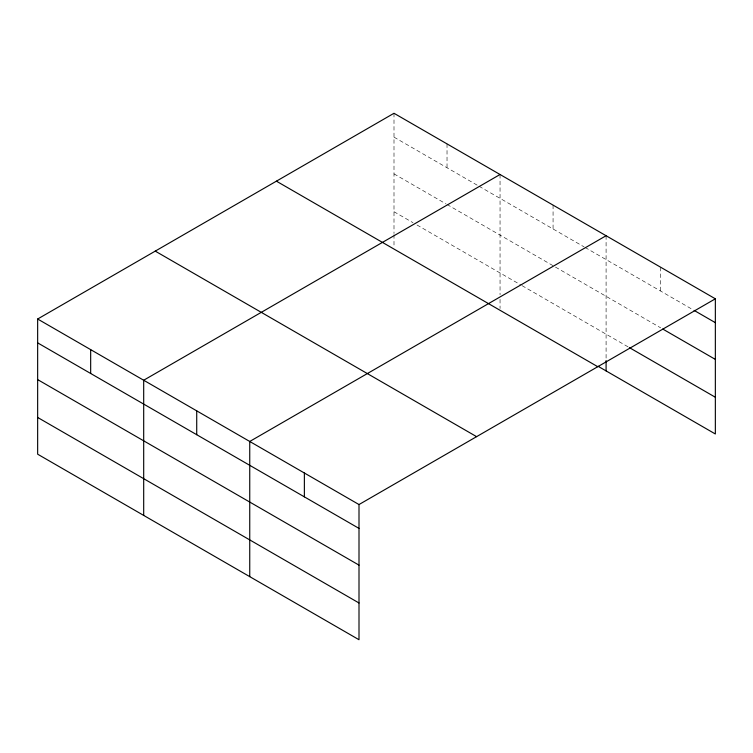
<?xml version="1.0" encoding="UTF-8"?>
<svg xmlns="http://www.w3.org/2000/svg" width="753" height="753" viewBox="0 0 753 753"><rect width="100%" height="100%" fill="white"/><g stroke="black" fill="none" stroke-linecap="round" stroke-linejoin="round"><path stroke-width="0.56" stroke-dasharray="3.77 2.82" d="M393.998 137.14L478.033 185.652M479.04 186.236L584.083 246.88M585.081 247.455L693.089 309.812M393.998 173.868L446.021 203.903M447.028 204.487L660.72 327.856M393.998 211.715L413.011 222.69M417.011 225.006L521.057 285.076M522.055 285.651L628.35 347.02M660.72 267.268L660.72 291.129M606.09 235.727L606.09 359.426M553.069 205.117L553.069 228.968M500.048 174.498L500.048 294.752M500.048 299.346L500.048 308.532M447.028 143.889L447.028 167.75M393.998 113.279L393.998 233.534M393.998 234.682L393.998 246.156"/><path stroke-width="1.13" d="M715.35 298.809L393.998 113.279L37.65 319.018L37.65 454.191L359.002 639.721L359.002 504.548L715.35 298.809L715.35 433.982L598.089 366.287M500.048 174.498L143.691 380.237L143.691 515.419M606.09 235.727L249.742 441.465L249.742 576.638M694.106 310.396L715.35 322.661M662.744 329.033L715.35 359.397M629.357 347.604L715.35 397.245M276.407 181.172L597.75 366.702M155.25 251.126L476.593 436.655M37.65 319.018L359.002 504.548M37.65 342.869L359.002 528.399M37.65 379.606L359.002 565.136M37.65 417.454L359.002 602.984M606.09 360.574L606.09 370.9M304.372 473.006L304.372 496.867M196.721 410.856L196.721 434.707M90.671 349.627L90.671 373.488"/></g></svg>
